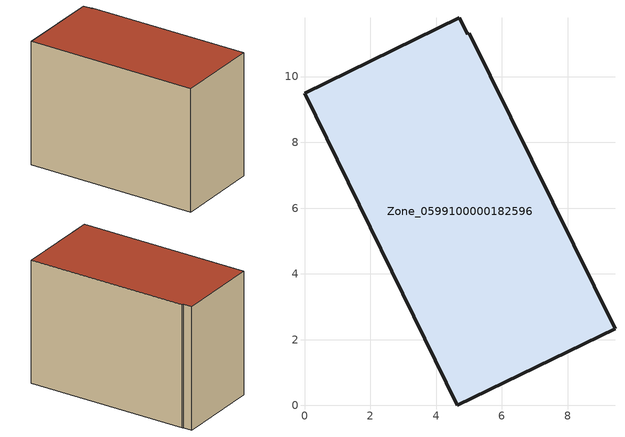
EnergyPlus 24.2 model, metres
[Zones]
Zone_0599100000182596
 floor ground (C_G): 4.71,11.79 4.96,11.29 5.01,11.31 9.44,2.34 4.65,0 0,9.49 z0
 wall outside (C_F): 4.65,0 9.44,2.34 5.01,11.31 4.96,11.29 4.71,11.79 0,9.49 4.65,0 z0:7.62
 roof outside (C_R): 4.96,11.29 4.71,11.79 0,9.49 4.65,0 9.44,2.34 5.01,11.31 z7.62
[BUILDING]
Pand.0599100000182596: North Axis=0; Terrain=City; Loads Convergence Tolerance Value=0.04; Temperature Convergence Tolerance Value=0.4; Solar Distribution=FullExterior; Maximum Number of Warmup Days=25; Minimum Number of Warmup Days=1
[Site:Location]
Rotterdam.The.Hague.AP_ZH_NLD Design_Conditions: Latitude=51.96; Longitude=4.45; Time Zone=1; Elevation=-4.5
[SITE:GROUNDTEMPERATURE:BUILDINGSURFACE]
18, 18, 18, 18, 18, 18, 18, 18, 18, 18, 18, 18
[MATERIAL] Thermal Absorptance=0.9; Solar Absorptance=0.7; Visible Absorptance=0.7
Name | Roughness | Thickness | Conductivity | Density | Specific Heat
G.TI.1975-1991 | MediumSmooth | 0.15 | 0.288461 | 540 | 1210
F.TI.1975-1991 | Rough | 0.3 | 0.230769 | 1920 | 840
R.TI.1975-1991 | MediumRough | 0.2 | 0.153846 | 1500 | 1000
[CONSTRUCTION]
C_G: G.TI.1975-1991
C_F: F.TI.1975-1991
C_R: R.TI.1975-1991
[ZONE]
Zone_0599100000182596: Type=1; Multiplier=1; Ceiling Height=Autocalculate; Volume=Autocalculate; Floor Area=autocalculate; Part of Total Floor Area=Yes
[ZONEINFILTRATION:DESIGNFLOWRATE]
Infil_Zone_0599100000182596: Zone or ZoneList or Space or SpaceList=Zone_0599100000182596; Schedule=AlwaysOn; Design Flow Rate Calculation Method=Flow/Area; Flow Rate per Floor Area=0.003; Constant Term Coefficient=1; Temperature Term Coefficient=0; Velocity Term Coefficient=0; Velocity Squared Term Coefficient=0
[HVACTEMPLATE:ZONE:IDEALLOADSAIRSYSTEM]
Zone_0599100000182596: Maximum Heating Supply Air Temperature=50; Minimum Cooling Supply Air Temperature=13; Maximum Heating Supply Air Humidity Ratio=0.0156; Minimum Cooling Supply Air Humidity Ratio=0.0077; Heating Limit=NoLimit; Cooling Limit=NoLimit; Dehumidification Control Type=ConstantSensibleHeatRatio; Cooling Sensible Heat Ratio=0.7; Dehumidification Setpoint=60; Humidification Control Type=None; Humidification Setpoint=30; Outdoor Air Method=None; Outdoor Air Flow Rate per Person=0.00944; Outdoor Air Flow Rate per Zone Floor Area=0; Outdoor Air Flow Rate per Zone=0; Demand Controlled Ventilation Type=None; Outdoor Air Economizer Type=NoEconomizer; Heat Recovery Type=None; Sensible Heat Recovery Effectiveness=0.7; Latent Heat Recovery Effectiveness=0.65
[ZONECONTROL:THERMOSTAT]
ThermostatControl_Zone_0599100000182596: Zone or ZoneList=Zone_0599100000182596; Control Type Schedule=DualSetpointControlType; Control 1=Thermostat_Zone_0599100000182596; Temperature Difference Between Cutout And Setpoint=0
[THERMOSTATSETPOINT:DUALSETPOINT]
Thermostat_Zone_0599100000182596: Heating Setpoint Temperature Schedule=HeatingSetpoint_Zone_0599100000182596; Cooling Setpoint Temperature Schedule=CoolingSetpoint_Zone_0599100000182596
[SCHEDULE:COMPACT]
HeatingSetpoint_Zone_0599100000182596: Through: 12/31, For: AllDays, Until: 24:00, 21
CoolingSetpoint_Zone_0599100000182596: Through: 12/31, For: AllDays, Until: 24:00, 24
DualSetpointControlType: Through: 12/31, For: AllDays, Until: 24:00, 4
AlwaysOn: Through: 12/31, For: AllDays, Until: 24:00, 1
